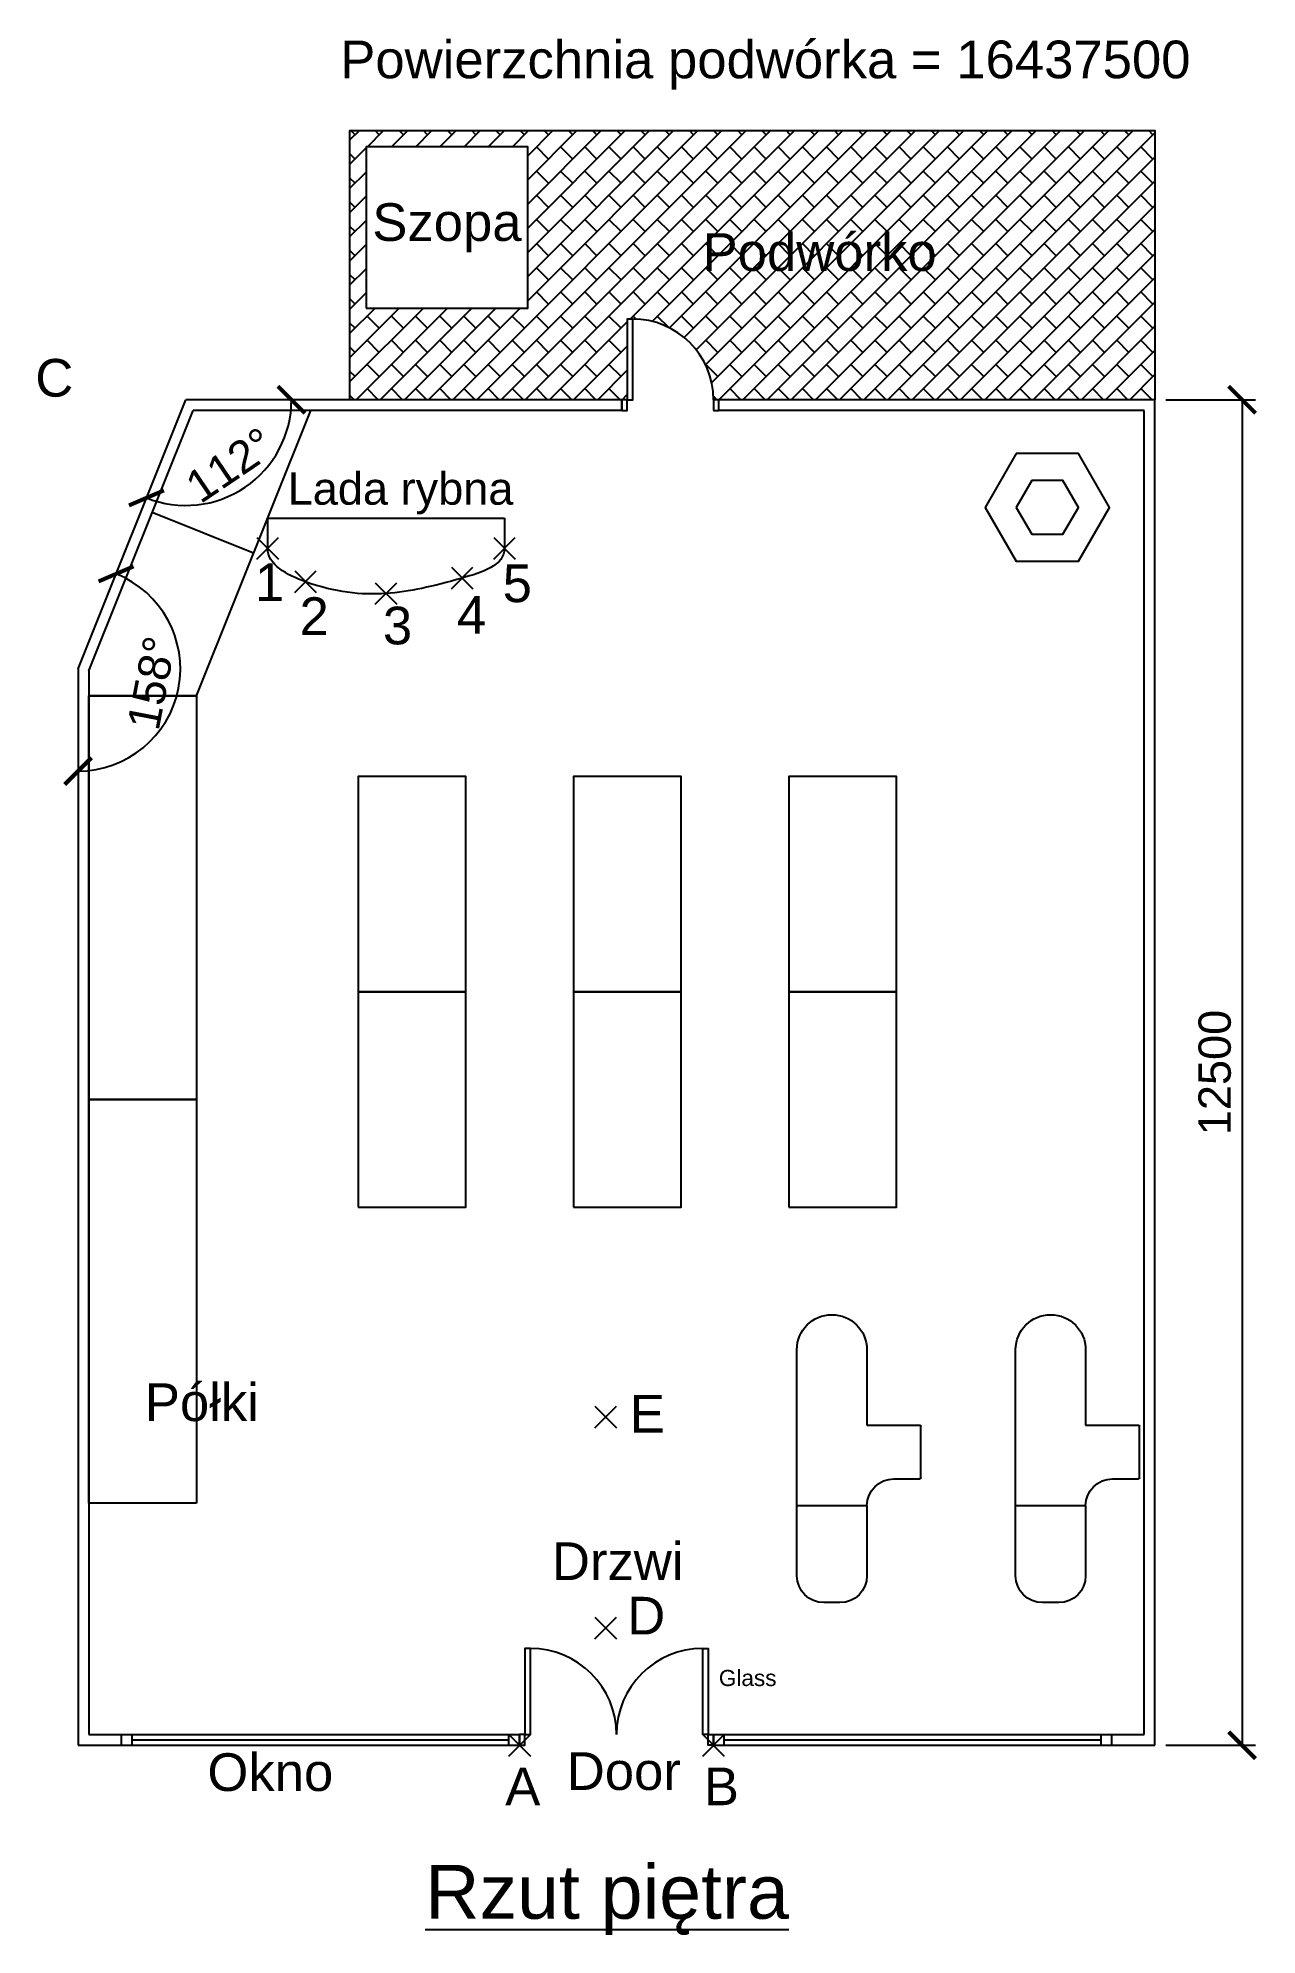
# Model space of a CAD drawing. Header units: millimetres. Extents: x 9628 to 20948, y 1237 to 18861.
import ezdxf
from ezdxf.enums import TextEntityAlignment as Align

# ---------------------------------------------------------------- set-up
doc = ezdxf.new("R2010")
doc.units = ezdxf.units.MM
doc.header["$LTSCALE"] = 10
doc.header["$PDMODE"] = 3
doc.header["$PDSIZE"] = 100
for name, color, linetype in [('cash desk', 1, 'Continuous'), ('door', 6, 'Continuous'), ('points', 2, 'Continuous'), ('shelving', 2, 'Continuous'), ('storage', 5, 'Continuous'), ('text', 4, 'Continuous'), ('walls', 5, 'Continuous'), ('windows', 3, 'Continuous')]:
    doc.layers.add(name, color=color, linetype=linetype)
doc.layers.add('KRESKOWANIE', color=7, linetype='Continuous', true_color=0xf8ce8b)
doc.styles.add('attrib', font='arial.ttf', dxfattribs={"height": 150})
doc.styles.add('Notes', font='arial.ttf', dxfattribs={"height": 300})
doc.styles.get("Standard").update_dxf_attribs({"font": 'arial.ttf', "height": 300})
doc.styles.add('tytul', font='arial.ttf', dxfattribs={"height": 500})
doc.dimstyles.new('100', dxfattribs={"dimscale": 100, "dimtxt": 300, "dimasz": 2.5, "dimexe": 1.25, "dimexo": 1, "dimgap": 1, "dimtad": 1, "dimdec": 0, "dimtxsty": 'Standard', "dimblk": 'ARCHTICK', "dimcen": 2.5, "dimclrd": 4, "dimclre": 6, "dimclrt": 1, "dimadec": 0, "dimazin": 0, "dimtfac": 1, "dimtdec": 0, "dimtmove": 0, "dimatfit": 3, "dimfxl": 1, "dimarcsym": 0})

# ---------------------------------------------------------------- blocks, each defined once
blk = doc.blocks.new('_ArchTick')
at = {"color": 0, "linetype": 'ByBlock', "const_width": 0.15}
blk.add_lwpolyline([(-0.5, -0.5), (0.5, 0.5)], dxfattribs=at)
blk = doc.blocks.new('*D3')
at = {"layer": 'Defpoints', "color": 0, "transparency": 16777216}
for p in [(20000, 15500), (20000, 3000), (20809, 3000)]:
    blk.add_point(p, dxfattribs=at)
at = {"layer": 'door', "color": 6, "lineweight": -2, "transparency": 16777216}
for p, q in [((20100, 15500), (20934, 15500)), ((20100, 3000), (20934, 3000))]:
    blk.add_line(p, q, dxfattribs=at)
at = {"layer": 'door', "color": 4, "lineweight": -2, "transparency": 16777216}
blk.add_line((20809, 15500), (20809, 3000), dxfattribs=at)
at = {"layer": 'door', "color": 4, "lineweight": -2, "transparency": 16777216, "xscale": 250, "yscale": 250, "zscale": 250}
for p, rotation in [((20809, 15500), 90), ((20809, 3000), 270)]:
    blk.add_blockref('_ArchTick', p, dxfattribs=dict(at, rotation=rotation))
at = {"layer": 'door', "color": 1, "transparency": 16777216, "insert": (20556, 9250), "char_height": 300, "attachment_point": 5, "rotation": 90}
blk.add_mtext('12500', dxfattribs=at)
blk = doc.blocks.new('door')
at = {"layer": 'door'}
for points in [[(50, 50), (100, 50), (100, 850), (50, 850)], [(1750, 50), (1700, 50), (1700, 850), (1750, 850)], [(0, -50), (50, -50), (50, 50), (0, 50)], [(1800, -50), (1750, -50), (1750, 50), (1800, 50)]]:
    blk.add_lwpolyline(points, close=True, dxfattribs=at)
for centre, start, end in [((100, 50), 0, 90), ((1700, 50), 90, 180)]:
    blk.add_arc(centre, 800, start, end, dxfattribs=at)
at = {"layer": 'door', "style": 'attrib'}
blk.add_attdef('MATERIAL', (1850, 500), '', height=150, dxfattribs=at)
at = {"layer": 'text', "insert": (438, -115), "char_height": 350, "width": 1045, "attachment_point": 1, "style": 'Notes'}
blk.add_mtext('Door', dxfattribs=at)
blk = doc.blocks.new('*D9')
at = {"layer": 'Defpoints', "color": 0, "transparency": 16777216}
for p in [(11000, 15500), (10000, 13000), (10000, 13000), (10756, 12425), (10000, 3000)]:
    blk.add_point(p, dxfattribs=at)
at = {"layer": 'door', "color": 4, "lineweight": -2, "transparency": 16777216}
blk.add_arc((10000, 13000), 950, 270, 68.1986, dxfattribs=at)
at = {"layer": 'door', "color": 4, "lineweight": -2, "transparency": 16777216, "xscale": 250, "yscale": 250, "zscale": 250}
for p, rotation in [((10353, 13882), 158.1985905136483), ((10000, 12050), 180)]:
    blk.add_blockref('_ArchTick', p, dxfattribs=dict(at, rotation=rotation))
at = {"layer": 'door', "color": 1, "transparency": 16777216, "insert": (10684, 12868), "char_height": 300, "attachment_point": 5, "rotation": 79.0993}
blk.add_mtext('158°', dxfattribs=at)
blk = doc.blocks.new('*D10')
at = {"layer": 'Defpoints', "color": 0, "transparency": 16777216}
for p in [(11000, 15500), (11000, 15500), (15050, 15500), (11262, 14554), (10000, 13000)]:
    blk.add_point(p, dxfattribs=at)
at = {"layer": 'door', "color": 4, "lineweight": -2, "transparency": 16777216}
blk.add_arc((11000, 15500), 982, 248.1986, 0, dxfattribs=at)
at = {"layer": 'door', "color": 4, "lineweight": -2, "transparency": 16777216, "xscale": 250, "yscale": 250, "zscale": 250}
for p, rotation in [((11982, 15500), 90), ((10635, 14588), 158.1985905136482)]:
    blk.add_blockref('_ArchTick', p, dxfattribs=dict(at, rotation=rotation))
at = {"layer": 'door', "color": 1, "transparency": 16777216, "insert": (11410, 14894), "char_height": 300, "attachment_point": 5, "rotation": 34.0993}
blk.add_mtext('112°', dxfattribs=at)
blk = doc.blocks.new('cash')
at = {"layer": 'cash desk'}
for p, q in [((-1525, 575), (-1525, 815)), ((-1515, 825), (-1035, 825)), ((-1025, 325), (-1025, 815)), ((-1775, 325), (-2425, 325)), ((-1775, 325), (-1775, -325)), ((-325, 325), (-1025, 325)), ((-2675, 75), (-2675, -75)), ((-2425, -325), (-325, -325))]:
    blk.add_line(p, q, dxfattribs=at)
for centre, radius, start, end in [((-1515, 815), 10, 90, 180), ((-1035, 815), 10, 0, 90), ((-1775, 575), 250, 270, 0), ((-2425, 75), 250, 90, 180), ((-325, 0), 325, 270, 90), ((-2425, -75), 250, 180, 270)]:
    blk.add_arc(centre, radius, start, end, dxfattribs=at)
blk = doc.blocks.new('cdesk')
at = {"layer": 'cash desk', "xscale": -1, "rotation": 180}
for p in [(0, 0), (0, -2031)]:
    blk.add_blockref('cash', p, dxfattribs=at)
blk = doc.blocks.new('*U13')
at = {"layer": 'door'}
blk.add_lwpolyline([(-500, -1000), (500, -1000), (500, 1000), (-500, 1000)], close=True, dxfattribs=at)
blk = doc.blocks.new('*U14')
at = {"layer": 'door', "color": 0, "linetype": 'ByBlock', "lineweight": -2, "transparency": 16777216}
for p in [(0, 2000), (2000, 2000), (4000, 2000), (0, 0), (2000, 0), (4000, 0)]:
    blk.add_blockref('*U13', p, dxfattribs=at)

msp = doc.modelspace()

# ---------------------------------------------------------------- hatches: boundary and pattern name
at = {"layer": 'KRESKOWANIE'}
h = msp.add_hatch(dxfattribs=at)
h.set_pattern_fill('BRICK', color=256, scale=25, angle=45)
h.paths.add_polyline_path([(20000, 18000), (12525, 18000), (12525, 15500), (15100, 15500), (15100, 16250), (15150, 16250, -0.4142136), (15900, 15500), (20000, 15500)])
h.paths.add_polyline_path([(14175.3, 16350.1), (12675.3, 16350.1), (12675.3, 17850.1), (14175.3, 17850.1)], flags=16)
h.paths.add_polyline_path([(12618.9, 16760.3), (14231.8, 16760.3), (14231.8, 17440), (12618.9, 17440)], flags=24)
h.paths.add_polyline_path([(15709.5, 16601.9), (18062.6, 16601.9), (18062.6, 17138.3), (15709.5, 17138.3)], flags=24)

# ---------------------------------------------------------------- linework, layer by layer
at = {"color": 2}
msp.add_lwpolyline([(12675.3, 16350.1), (14175.3, 16350.1), (14175.3, 17850.1), (12675.3, 17850.1)], close=True, dxfattribs=at)
at = {"layer": 'door'}
for points in [[(15100, 15500), (15150, 15500), (15150, 16250), (15100, 16250)], [(15050, 15400), (15100, 15400), (15100, 15500), (15050, 15500)], [(15900, 15400), (15950, 15400), (15950, 15500), (15900, 15500)], [(18711.3, 15000), (18422.6, 14500), (18711.3, 14000), (19288.7, 14000), (19577.4, 14500), (19288.7, 15000)], [(18855.7, 14750), (18711.3, 14500), (18855.7, 14250), (19144.3, 14250), (19288.7, 14500), (19144.3, 14750)]]:
    msp.add_lwpolyline(points, close=True, dxfattribs=at)
msp.add_arc((15150, 15500), 750, 0, 90, dxfattribs=at)
at = {"layer": 'points'}
for p in [(14900, 6050), (14900, 4090.2), (14100, 3000), (15900, 3000)]:
    msp.add_point(p, dxfattribs=at)
at = {"layer": 'shelving'}
for p, q in [((11100, 12749.6), (12160.1, 15400)), ((11630.1, 14074.8), (10688.3, 14451.5)), ((11100, 12749.6), (10100, 12749.6))]:
    msp.add_line(p, q, dxfattribs=at)
at = {"layer": 'shelving', "color": 6}
for p, q in [((11760.1, 14400), (13960.1, 14400)), ((11760.1, 14400), (11760.1, 14120.2)), ((13960.1, 14400), (13960.1, 14120.2))]:
    msp.add_line(p, q, dxfattribs=at)
for p in [(11760.1, 14120.2), (13960.1, 14120.2), (13566.5, 13843.3), (12111.9, 13809.1), (12860.1, 13700)]:
    msp.add_point(p, dxfattribs=at)
at = {"layer": 'storage'}
for points in [[(11100, 8999.6), (10100, 8999.6), (10100, 12749.6), (11100, 12749.6)], [(11100, 5249.6), (10100, 5249.6), (10100, 8999.6), (11100, 8999.6)]]:
    msp.add_lwpolyline(points, close=True, dxfattribs=at)
at = {"layer": 'storage', "start_tangent": (0, -1), "end_tangent": (0, 1)}
msp.add_spline([(13960.1, 14120.2), (13566.5, 13843.3), (12860.1, 13700), (12111.9, 13809.1), (11760.1, 14120.2)], degree=3, dxfattribs=at)
at = {"layer": 'walls'}
for p, q in [((10000, 13000), (11000, 15500)), ((10100, 12980.7), (11067.7, 15400)), ((15050, 15500), (11000, 15500)), ((15050, 15400), (11067.7, 15400)), ((15050, 15400), (15050, 15500)), ((20000, 15500), (15950, 15500)), ((15950, 15400), (15950, 15500)), ((19900, 15400), (15950, 15400)), ((19900, 3100), (19900, 15400)), ((20000, 3000), (20000, 15500)), ((10000, 13000), (10000, 3000)), ((10100, 12980.7), (10100, 3100)), ((10100, 3100), (10400, 3100)), ((19600, 3100), (19900, 3100))]:
    msp.add_line(p, q, dxfattribs=at)
at = {"layer": 'walls', "color": 2}
for p, q in [((10000, 3000), (14100, 3000)), ((15900, 3000), (20000, 3000))]:
    msp.add_line(p, q, dxfattribs=at)
at = {"layer": 'walls'}
msp.add_lwpolyline([(15100, 15500), (12525, 15500), (12525, 18000), (20000, 18000), (20000, 15500), (15900, 15500)], dxfattribs=at)
msp.add_arc((10110, 12871.6), 10, 135, 180, dxfattribs=at)
at = {"layer": 'windows', "color": 4}
for p, q in [((10400, 3100), (10400, 3000)), ((10400, 3100), (14100, 3100)), ((10500, 3100), (10500, 3000)), ((10500, 3050), (14000, 3050)), ((14000, 3000), (14000, 3100)), ((14100, 3000), (14100, 3100))]:
    msp.add_line(p, q, dxfattribs=at)
at = {"layer": 'windows'}
for p, q in [((15900, 3000), (15900, 3100)), ((15900, 3100), (19600, 3100)), ((16000, 3000), (16000, 3100)), ((16000, 3100), (19600, 3100)), ((16000, 3050), (19500, 3050)), ((19500, 3000), (19500, 3100)), ((19600, 3000), (19600, 3100))]:
    msp.add_line(p, q, dxfattribs=at)

# ---------------------------------------------------------------- block references
at = {"layer": 'door'}
msp.add_blockref('*U14', (13100, 9000), dxfattribs=at)
at = {"layer": 'door', "rotation": 90}
msp.add_blockref('cdesk', (17000, 7000), dxfattribs=at)
at = {"layer": 'door'}
msp.add_blockref('door', (14100, 3050), dxfattribs=at).add_auto_attribs({'MATERIAL': 'Glass'})

# ---------------------------------------------------------------- texts
at = {"insert": (13223, 1888.3), "char_height": 500, "attachment_point": 1, "style": 'tytul'}
msp.add_mtext_dynamic_manual_height_columns('{\\LRzut piętra}', width=4049.982, gutter_width=2500, heights=[0], dxfattribs=at)
at = {"layer": 'points', "char_height": 350, "width": 1045, "attachment_point": 1, "style": 'Notes'}
for s, insert in [('C', (9602.8, 15878.7)), ('E', (15123.1, 6255.1)), ('D', (15099.7, 4379)), ('A', (13966.5, 2792.9)), ('B', (15811, 2792.9))]:
    msp.add_mtext(s, dxfattribs=dict(at, insert=insert))
at = {"layer": 'storage', "style": 'Notes'}
msp.add_text('Półki', height=350, dxfattribs=at).set_placement((10620, 6187.1), align=Align.MIDDLE_LEFT)
at = {"layer": 'text', "style": 'Notes'}
for s, height, p in [('Powierzchnia podwórka = 16437500', 350, (12434.6, 18486.5)), ('Podwórko', 350, (15798.9, 16697)), ('Lada rybna', 300, (11946.1, 14525)), ('Drzwi', 350, (14400.1, 4535.1)), ('Okno', 350, (11201.1, 2575.3))]:
    msp.add_text(s, height=height, dxfattribs=at).set_placement(p)
msp.add_text('Szopa', height=350, dxfattribs=at).set_placement((13425.3, 17100.1), align=Align.MIDDLE)
at = {"layer": 'text', "char_height": 350, "width": 1045, "attachment_point": 1, "style": 'Notes'}
for s, insert in [('1', (11642.2, 13980.4)), ('5', (13942.7, 13969.5)), ('2', (12056.5, 13664.5)), ('3', (12830.6, 13577.4)), ('4', (13517.5, 13675.4))]:
    msp.add_mtext(s, dxfattribs=dict(at, insert=insert))

# ---------------------------------------------------------------- dimensions: what is measured, and where the dimension line sits
at = {"layer": 'door'}
for base, line1, picture, middle in [((11261.8, 14553.7), ((15050, 15500), (11000, 15500)), '*D10', (11410, 14894.5)), ((10755.6, 12425), ((10000, 13000), (10000, 3000)), '*D9', (10683.8, 12868.3))]:
    dim = msp.add_angular_dim_2l(base=base, line1=line1, line2=((10000, 13000), (11000, 15500)), dimstyle='100', dxfattribs=at)
    dim.commit()
    dim.dimension.update_dxf_attribs({"geometry": picture, "text_midpoint": middle})
dim = msp.add_linear_dim(base=(20809.5, 3000), p1=(20000, 15500), p2=(20000, 3000), angle=90, dimstyle='100', dxfattribs=at)
dim.commit()
dim.dimension.update_dxf_attribs({"geometry": '*D3', "text_midpoint": (20556.3, 9250)})

doc.saveas('drawing.dxf')
